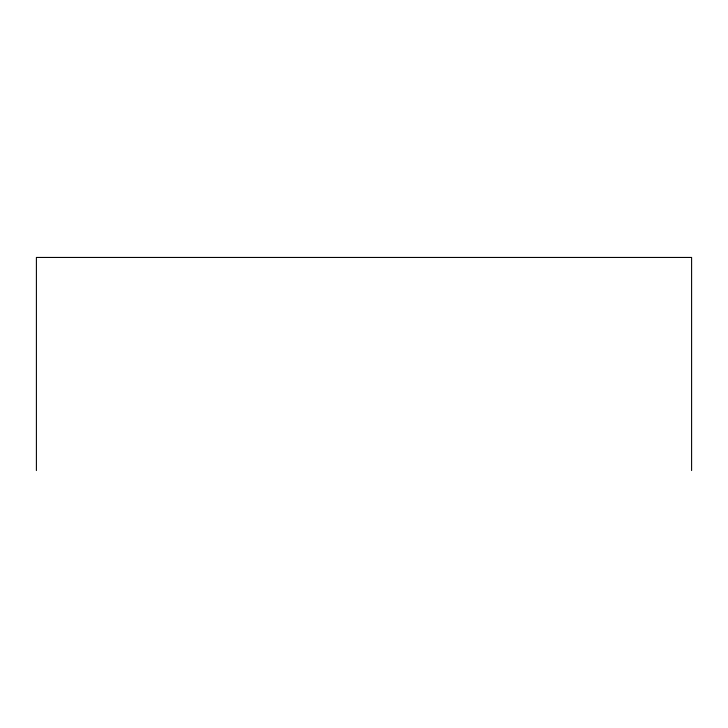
<?xml version="1.0" encoding="UTF-8"?>
<svg xmlns="http://www.w3.org/2000/svg" width="728" height="728" viewBox="0 0 728 728"><rect width="100%" height="100%" fill="white"/><g stroke="black" fill="none" stroke-linecap="round" stroke-linejoin="round"><path stroke-width="1.09" d="M691.6 470.552L691.6 257.448L36.4 257.448L36.4 470.552"/></g></svg>
